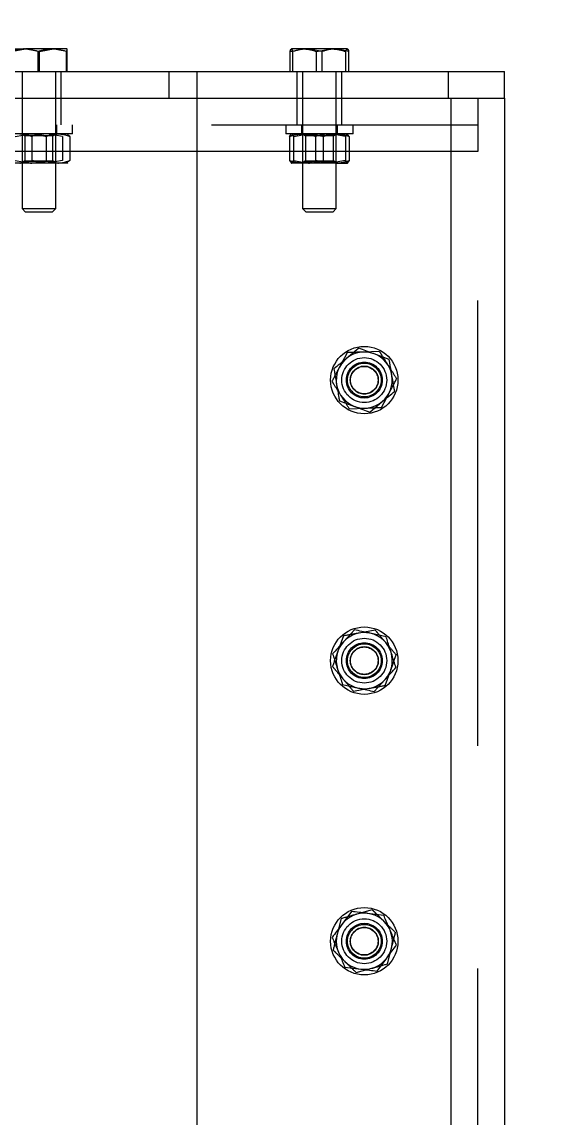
# Model space of a CAD drawing. Header units: metres. Extents: x 0 to 21025, y 0 to 14850.
# Drawn here: x 6459.3 to 6552.1, y 13104.9 to 13300.3 of the extents above; entities that cross this region are included whole.
import ezdxf

# ---------------------------------------------------------------- set-up
doc = ezdxf.new("R2010")
doc.units = ezdxf.units.M
doc.header["$LTSCALE"] = 25
doc.linetypes.add('HIDDEN2', pattern=[4.7625, 3.175, -1.5875])
doc.linetypes.add('PHANTOM', pattern=[63.5, 31.75, -6.35, 6.35, -6.35, 6.35, -6.35])
for name, color, linetype in [('SL4', 4, 'Continuous'), ('SRE', 2, 'PHANTOM'), ('ST1', 7, 'HIDDEN2')]:
    doc.layers.add(name, color=color, linetype=linetype)

msp = doc.modelspace()

# ---------------------------------------------------------------- linework, layer by layer
at = {"layer": 'SL4'}
for p, q in [((6457.278, 13295.444), (6459.868, 13295.444)), ((6457.338, 13294.997), (6459.868, 13295.444)), ((6464.867, 13295.444), (6459.868, 13295.444)), ((6462.398, 13294.997), (6464.867, 13295.444)), ((6462.398, 13291.444), (6462.398, 13294.997)), ((6467.276, 13295.444), (6464.867, 13295.444)), ((6467.278, 13295.443), (6467.277, 13295.444)), ((6467.336, 13291.444), (6467.336, 13294.997)), ((6507.05, 13294.997), (6509.419, 13295.444)), ((6507.05, 13291.444), (6507.05, 13294.997)), ((6507.277, 13295.444), (6507.259, 13295.433)), ((6514.401, 13295.444), (6509.419, 13295.444)), ((6511.787, 13294.997), (6514.401, 13295.444)), ((6511.787, 13291.444), (6511.787, 13294.997)), ((6517.259, 13295.444), (6514.401, 13295.444)), ((6517.014, 13291.444), (6517.014, 13294.997)), ((6517.295, 13295.433), (6517.277, 13295.444)), ((6517.503, 13291.444), (6517.503, 13294.997)), ((6330.277, 13291.444), (6485.517, 13291.444)), ((6485.517, 13286.681), (6485.517, 13291.444)), ((6485.517, 13291.444), (6490.517, 13291.444)), ((6490.517, 13286.681), (6490.517, 13291.444)), ((6490.517, 13291.444), (6535.277, 13291.444)), ((6535.277, 13286.681), (6535.277, 13291.444)), ((6535.277, 13291.444), (6545.277, 13291.444)), ((6545.277, 13286.681), (6545.277, 13291.444)), ((5540.514, 13286.681), (6485.517, 13286.681)), ((6330.277, 13286.681), (6485.517, 13286.681)), ((6485.517, 13286.681), (6490.514, 13286.681)), ((6490.514, 13042.681), (6490.514, 13286.681)), ((6490.514, 13286.681), (6535.752, 13286.681)), ((6535.752, 13042.681), (6535.752, 13286.681)), ((6535.752, 13286.681), (6545.277, 13286.681)), ((6545.277, 13286.681), (6545.277, 13042.681)), ((6490.514, 13277.156), (5540.514, 13277.156)), ((6519.304, 13242.132), (6517.083, 13240.288)), ((6524.719, 13240.129), (6522.011, 13241.131)), ((6515.835, 13232.753), (6518.542, 13231.752)), ((6521.25, 13230.75), (6523.471, 13232.594)), ((6518.515, 13191.939), (6516.575, 13189.802)), ((6524.158, 13190.716), (6521.336, 13191.328)), ((6522.038, 13180.943), (6523.979, 13183.08)), ((6516.396, 13182.167), (6519.217, 13181.555)), ((6518.009, 13141.751), (6516.277, 13139.441)), ((6523.741, 13141.06), (6520.875, 13141.405)), ((6522.545, 13131.132), (6524.277, 13133.441)), ((6516.813, 13131.822), (6519.679, 13131.477))]:
    msp.add_line(p, q, dxfattribs=at)
for centre, start, end in [((6520.277, 13236.441), 69.70215, 129.70215), ((6520.277, 13236.441), 129.70215, 189.70215), ((6520.277, 13236.441), 9.70215, 69.70215), ((6520.277, 13236.441), 189.70215, 249.70215), ((6520.277, 13236.441), 309.70215, 9.70215), ((6520.277, 13236.441), 249.70215, 309.70215), ((6520.277, 13186.441), 77.76344, 137.76344), ((6520.277, 13186.441), 17.76344, 77.76344), ((6520.277, 13186.441), 137.76344, 197.76344), ((6520.277, 13186.441), 317.76344, 17.76344), ((6520.277, 13186.441), 197.76344, 257.76344), ((6520.277, 13186.441), 257.76344, 317.76344), ((6520.277, 13136.441), 83.1301, 143.1301), ((6520.277, 13136.441), 23.1301, 83.1301), ((6520.277, 13136.441), 143.1301, 203.1301), ((6520.277, 13136.441), 323.1301, 23.1301), ((6520.277, 13136.441), 203.1301, 263.1301), ((6520.277, 13136.441), 263.1301, 323.1301)]:
    msp.add_arc(centre, 5, start, end, dxfattribs=at)
for points, knots in [([(6459.868, 13295.444), (6459.928, 13295.443), (6460.782, 13295.437), (6461.619, 13295.209), (6462.398, 13294.997)], [0, 0, 0, 0, 0.0702006, 1, 1, 1, 1]), ([(6464.867, 13295.444), (6464.926, 13295.443), (6465.759, 13295.437), (6466.576, 13295.209), (6467.336, 13294.997)], [0, 0, 0, 0, 0.0702006, 1, 1, 1, 1]), ([(6467.336, 13294.997), (6467.321, 13295.18), (6467.301, 13295.418), (6467.28, 13295.439), (6467.276, 13295.444)], [0, 0, 0, 0, 0.7681507, 1, 1, 1, 1]), ([(6509.419, 13295.444), (6509.475, 13295.443), (6510.275, 13295.437), (6511.058, 13295.209), (6511.787, 13294.997)], [0, 0, 0, 0, 0.0702006, 1, 1, 1, 1]), ([(6514.401, 13295.444), (6514.463, 13295.443), (6515.345, 13295.437), (6516.21, 13295.209), (6517.014, 13294.997)], [0, 0, 0, 0, 0.07020058, 1, 1, 1, 1]), ([(6517.014, 13294.997), (6517.076, 13295.18), (6517.157, 13295.418), (6517.239, 13295.439), (6517.259, 13295.444)], [0, 0, 0, 0, 0.76815073, 1, 1, 1, 1]), ([(6517.259, 13295.444), (6517.324, 13295.387), (6517.407, 13295.316), (6517.487, 13295.053), (6517.503, 13294.997)], [0, 0, 0, 0, 0.78899924, 1, 1, 1, 1]), ([(6522.011, 13241.131), (6521.947, 13241.154), (6521.033, 13241.493), (6520.137, 13241.824), (6519.304, 13242.132)], [0, 0, 0, 0, 0.0702006, 1, 1, 1, 1]), ([(6517.083, 13240.288), (6517.03, 13240.244), (6516.28, 13239.622), (6515.545, 13239.011), (6514.862, 13238.444)], [0, 0, 0, 0, 0.0702006, 1, 1, 1, 1]), ([(6525.205, 13237.284), (6525.167, 13237.507), (6525.002, 13238.47), (6524.842, 13239.408), (6524.719, 13240.129)], [0, 0, 0, 0, 0.2318493, 1, 1, 1, 1]), ([(6514.862, 13238.444), (6514.985, 13237.723), (6515.145, 13236.785), (6515.31, 13235.822), (6515.348, 13235.599)], [0, 0, 0, 0, 0.7681507, 1, 1, 1, 1]), ([(6515.348, 13235.599), (6515.478, 13234.838), (6515.643, 13233.875), (6515.801, 13232.949), (6515.835, 13232.753)], [0, 0, 0, 0, 0.7889992, 1, 1, 1, 1]), ([(6525.692, 13234.438), (6525.658, 13234.634), (6525.5, 13235.56), (6525.335, 13236.524), (6525.205, 13237.284)], [0, 0, 0, 0, 0.2110008, 1, 1, 1, 1]), ([(6523.471, 13232.594), (6523.523, 13232.638), (6524.273, 13233.261), (6525.008, 13233.871), (6525.692, 13234.438)], [0, 0, 0, 0, 0.07020058, 1, 1, 1, 1]), ([(6518.542, 13231.752), (6518.606, 13231.728), (6519.521, 13231.39), (6520.417, 13231.058), (6521.25, 13230.75)], [0, 0, 0, 0, 0.07020058, 1, 1, 1, 1]), ([(6521.336, 13191.328), (6521.27, 13191.342), (6520.317, 13191.549), (6519.383, 13191.751), (6518.515, 13191.939)], [0, 0, 0, 0, 0.0702006, 1, 1, 1, 1]), ([(6525.038, 13187.967), (6524.969, 13188.182), (6524.671, 13189.113), (6524.381, 13190.019), (6524.158, 13190.716)], [0, 0, 0, 0, 0.2318493, 1, 1, 1, 1]), ([(6516.575, 13189.802), (6516.529, 13189.751), (6515.874, 13189.03), (6515.231, 13188.322), (6514.634, 13187.665)], [0, 0, 0, 0, 0.0702006, 1, 1, 1, 1]), ([(6514.634, 13187.665), (6514.857, 13186.968), (6515.148, 13186.062), (6515.446, 13185.131), (6515.515, 13184.916)], [0, 0, 0, 0, 0.7681507, 1, 1, 1, 1]), ([(6525.919, 13185.218), (6525.858, 13185.406), (6525.572, 13186.302), (6525.274, 13187.232), (6525.038, 13187.967)], [0, 0, 0, 0, 0.2110008, 1, 1, 1, 1]), ([(6515.515, 13184.916), (6515.75, 13184.181), (6516.048, 13183.251), (6516.335, 13182.356), (6516.396, 13182.167)], [0, 0, 0, 0, 0.7889992, 1, 1, 1, 1]), ([(6523.979, 13183.08), (6524.025, 13183.131), (6524.68, 13183.853), (6525.322, 13184.56), (6525.919, 13185.218)], [0, 0, 0, 0, 0.07020058, 1, 1, 1, 1]), ([(6519.217, 13181.555), (6519.284, 13181.54), (6520.236, 13181.334), (6521.17, 13181.131), (6522.038, 13180.943)], [0, 0, 0, 0, 0.0702006, 1, 1, 1, 1]), ([(6520.875, 13141.405), (6520.807, 13141.413), (6519.839, 13141.53), (6518.891, 13141.644), (6518.009, 13141.751)], [0, 0, 0, 0, 0.0702006, 1, 1, 1, 1]), ([(6524.875, 13138.405), (6524.786, 13138.614), (6524.402, 13139.512), (6524.028, 13140.387), (6523.741, 13141.06)], [0, 0, 0, 0, 0.2318493, 1, 1, 1, 1]), ([(6516.277, 13139.441), (6516.236, 13139.386), (6515.651, 13138.607), (6515.078, 13137.842), (6514.545, 13137.132)], [0, 0, 0, 0, 0.0702006, 1, 1, 1, 1]), ([(6526.009, 13135.751), (6525.931, 13135.933), (6525.562, 13136.797), (6525.178, 13137.696), (6524.875, 13138.405)], [0, 0, 0, 0, 0.2110008, 1, 1, 1, 1]), ([(6514.545, 13137.132), (6514.832, 13136.459), (6515.206, 13135.584), (6515.59, 13134.685), (6515.679, 13134.477)], [0, 0, 0, 0, 0.7681507, 1, 1, 1, 1]), ([(6515.679, 13134.477), (6515.981, 13133.768), (6516.365, 13132.869), (6516.735, 13132.005), (6516.813, 13131.822)], [0, 0, 0, 0, 0.78899924, 1, 1, 1, 1]), ([(6524.277, 13133.441), (6524.318, 13133.496), (6524.903, 13134.276), (6525.476, 13135.04), (6526.009, 13135.751)], [0, 0, 0, 0, 0.0702006, 1, 1, 1, 1]), ([(6519.679, 13131.477), (6519.747, 13131.469), (6520.714, 13131.352), (6521.663, 13131.238), (6522.545, 13131.132)], [0, 0, 0, 0, 0.0702006, 1, 1, 1, 1])]:
    msp.add_open_spline(points, degree=3, knots=knots, dxfattribs=at)
at = {"layer": 'SRE'}
msp.add_circle((6490.514, 13209.502), 200.805, dxfattribs=at)
at = {"layer": 'ST1'}
for p, q in [((6462.155, 13294.997), (6459.686, 13295.444)), ((6462.155, 13291.444), (6462.155, 13294.997)), ((6467.215, 13294.997), (6464.685, 13295.444)), ((6467.215, 13291.444), (6467.215, 13294.997)), ((6509.419, 13295.444), (6507.282, 13295.444)), ((6507.539, 13291.444), (6507.539, 13294.997)), ((6512.766, 13294.997), (6510.153, 13295.444)), ((6512.766, 13291.444), (6512.766, 13294.997)), ((6517.503, 13294.997), (6515.135, 13295.444)), ((6517.259, 13295.444), (6517.201, 13295.417)), ((6517.277, 13295.444), (6517.259, 13295.444)), ((6459.277, 13291.444), (6459.277, 13266.998)), ((6465.277, 13266.998), (6465.277, 13291.444)), ((6466.277, 13286.681), (6466.277, 13291.444)), ((6485.517, 13286.681), (6485.517, 13291.444)), ((6508.277, 13291.444), (6508.277, 13286.681)), ((6509.277, 13291.444), (6509.277, 13266.998)), ((6515.277, 13266.998), (6515.277, 13291.444)), ((6516.277, 13286.681), (6516.277, 13291.444)), ((6535.277, 13286.681), (6535.277, 13291.444)), ((6466.277, 13281.919), (6466.277, 13286.681)), ((6508.277, 13286.681), (6508.277, 13281.919)), ((6516.277, 13281.919), (6516.277, 13286.681)), ((6535.752, 13042.681), (6535.752, 13286.681)), ((6540.514, 13286.681), (6540.514, 13283.618)), ((6540.514, 13283.618), (6540.514, 13277.156)), ((5540.514, 13281.919), (6540.514, 13281.919)), ((6465.477, 13280.319), (6465.477, 13281.919)), ((6468.277, 13280.319), (6468.277, 13281.919)), ((6506.277, 13281.919), (6506.277, 13280.319)), ((6509.077, 13281.919), (6509.077, 13280.319)), ((6515.477, 13280.319), (6515.477, 13281.919)), ((6518.277, 13280.319), (6518.277, 13281.919)), ((6464.361, 13280.319), (6456.277, 13280.319)), ((6458.044, 13279.872), (6460.802, 13280.319)), ((6459.277, 13280.319), (6459.277, 13280.293)), ((6459.277, 13280.319), (6459.777, 13279.969)), ((6465.277, 13280.293), (6459.277, 13280.293)), ((6459.277, 13280.293), (6459.777, 13279.943)), ((6460.576, 13279.969), (6459.777, 13279.969)), ((6459.777, 13279.969), (6459.777, 13279.943)), ((6463.977, 13279.943), (6459.777, 13279.943)), ((6459.777, 13279.943), (6459.777, 13275.469)), ((6464.777, 13279.969), (6460.576, 13279.969)), ((6460.993, 13279.872), (6460.993, 13275.565)), ((6463.561, 13279.872), (6463.561, 13275.565)), ((6466.51, 13279.872), (6463.751, 13280.319)), ((6464.777, 13279.943), (6463.977, 13279.943)), ((6468.277, 13280.319), (6464.361, 13280.319)), ((6464.777, 13279.969), (6465.277, 13280.319)), ((6464.777, 13279.943), (6465.277, 13280.293)), ((6464.777, 13279.943), (6464.777, 13279.969)), ((6464.777, 13275.469), (6464.777, 13279.943)), ((6465.277, 13280.293), (6465.277, 13280.319)), ((6466.51, 13279.872), (6466.51, 13275.565)), ((6467.449, 13280.219), (6467.277, 13280.319)), ((6467.793, 13279.872), (6467.405, 13280.143)), ((6467.793, 13279.872), (6467.793, 13275.565)), ((6513.755, 13280.319), (6506.277, 13280.319)), ((6506.971, 13279.872), (6507.312, 13280.319)), ((6506.971, 13279.872), (6506.971, 13275.565)), ((6507.653, 13279.872), (6510.306, 13280.319)), ((6507.653, 13279.872), (6507.653, 13275.565)), ((6509.277, 13280.319), (6509.277, 13280.293)), ((6509.277, 13280.319), (6509.777, 13279.969)), ((6515.277, 13280.293), (6509.277, 13280.293)), ((6509.277, 13280.293), (6509.777, 13279.943)), ((6510.78, 13279.969), (6509.777, 13279.969)), ((6509.777, 13279.969), (6509.777, 13279.943)), ((6513.774, 13279.943), (6509.777, 13279.943)), ((6509.777, 13279.943), (6509.777, 13275.469)), ((6514.777, 13279.969), (6510.78, 13279.969)), ((6511.595, 13279.872), (6511.595, 13275.565)), ((6512.959, 13279.872), (6512.959, 13275.565)), ((6518.277, 13280.319), (6513.755, 13280.319)), ((6514.777, 13279.943), (6513.774, 13279.943)), ((6516.901, 13279.872), (6514.248, 13280.319)), ((6514.777, 13279.969), (6515.277, 13280.319)), ((6514.777, 13279.943), (6515.277, 13280.293)), ((6514.777, 13279.943), (6514.777, 13279.969)), ((6514.777, 13275.469), (6514.777, 13279.943)), ((6516.901, 13279.872), (6516.901, 13275.565)), ((6517.583, 13279.872), (6517.242, 13280.319)), ((6517.583, 13279.872), (6517.583, 13275.565)), ((6540.514, 13277.156), (5540.514, 13277.156)), ((6540.514, 13277.156), (6490.514, 13277.156)), ((6540.514, 13052.206), (6540.514, 13277.156)), ((6460.802, 13275.119), (6457.402, 13275.119)), ((6458.044, 13275.565), (6460.802, 13275.119)), ((6459.777, 13275.494), (6459.277, 13275.144)), ((6459.777, 13275.469), (6459.277, 13275.119)), ((6459.277, 13275.144), (6460.236, 13275.144)), ((6459.777, 13275.494), (6464.777, 13275.494)), ((6459.777, 13275.469), (6464.777, 13275.469)), ((6460.236, 13275.144), (6465.277, 13275.144)), ((6465.677, 13275.119), (6460.802, 13275.119)), ((6466.51, 13275.565), (6463.751, 13275.119)), ((6465.277, 13275.144), (6464.777, 13275.494)), ((6465.277, 13275.119), (6464.777, 13275.469)), ((6467.277, 13275.119), (6465.677, 13275.119)), ((6467.793, 13275.565), (6467.151, 13275.119)), ((6467.277, 13275.119), (6467.449, 13275.218)), ((6506.971, 13275.565), (6507.312, 13275.119)), ((6510.306, 13275.119), (6507.312, 13275.119)), ((6507.653, 13275.565), (6510.306, 13275.119)), ((6509.777, 13275.494), (6509.277, 13275.144)), ((6509.777, 13275.469), (6509.277, 13275.119)), ((6510.48, 13275.144), (6509.277, 13275.144)), ((6509.777, 13275.494), (6514.777, 13275.494)), ((6509.777, 13275.469), (6514.777, 13275.469)), ((6515.271, 13275.119), (6510.306, 13275.119)), ((6510.48, 13275.144), (6515.277, 13275.144)), ((6516.901, 13275.565), (6514.248, 13275.119)), ((6515.277, 13275.144), (6514.777, 13275.494)), ((6515.277, 13275.119), (6514.777, 13275.469)), ((6515.271, 13275.119), (6517.276, 13275.119)), ((6517.583, 13275.565), (6517.242, 13275.119)), ((6459.277, 13266.998), (6465.277, 13266.998)), ((6459.277, 13266.998), (6459.831, 13266.444)), ((6464.722, 13266.444), (6465.277, 13266.998)), ((6509.277, 13266.998), (6515.277, 13266.998)), ((6509.277, 13266.998), (6509.831, 13266.444)), ((6514.722, 13266.444), (6515.277, 13266.998)), ((6459.831, 13266.444), (6464.722, 13266.444)), ((6509.831, 13266.444), (6514.722, 13266.444)), ((6522.967, 13241.549), (6520.083, 13241.437)), ((6517.198, 13241.325), (6515.853, 13238.771)), ((6523.355, 13231.557), (6524.701, 13234.111)), ((6517.586, 13231.333), (6520.471, 13231.445)), ((6516.543, 13190.845), (6515.57, 13188.128)), ((6522.224, 13191.876), (6519.384, 13191.361)), ((6524.01, 13182.037), (6524.984, 13184.755)), ((6518.329, 13181.006), (6521.169, 13181.522)), ((6521.707, 13142.035), (6518.928, 13141.256)), ((6516.148, 13140.477), (6515.433, 13137.68)), ((6524.405, 13132.405), (6525.121, 13135.202)), ((6518.846, 13130.848), (6521.626, 13131.627))]:
    msp.add_line(p, q, dxfattribs=at)
for centre, radius in [((6520.277, 13236.441), 6), ((6520.277, 13236.441), 4), ((6520.277, 13236.441), 3.2), ((6520.277, 13236.441), 3), ((6520.277, 13236.441), 2.5), ((6520.277, 13236.441), 2.445), ((6520.277, 13186.441), 6), ((6520.277, 13186.441), 4), ((6520.277, 13186.441), 3.2), ((6520.277, 13186.441), 3), ((6520.277, 13186.441), 2.5), ((6520.277, 13186.441), 2.445), ((6520.277, 13136.441), 6), ((6520.277, 13136.441), 4), ((6520.277, 13136.441), 3.2), ((6520.277, 13136.441), 3), ((6520.277, 13136.441), 2.5), ((6520.277, 13136.441), 2.445)]:
    msp.add_circle(centre, radius, dxfattribs=at)
for points, knots in [([(6459.686, 13295.444), (6459.628, 13295.443), (6458.794, 13295.437), (6457.977, 13295.209), (6457.217, 13294.997)], [0, 0, 0, 0, 0.0702006, 1, 1, 1, 1]), ([(6464.685, 13295.444), (6464.625, 13295.443), (6463.771, 13295.437), (6462.934, 13295.209), (6462.155, 13294.997)], [0, 0, 0, 0, 0.0702006, 1, 1, 1, 1]), ([(6467.276, 13295.444), (6467.259, 13295.387), (6467.239, 13295.316), (6467.219, 13295.053), (6467.215, 13294.997)], [0, 0, 0, 0, 0.7889992, 1, 1, 1, 1]), ([(6507.295, 13295.444), (6507.275, 13295.439), (6507.193, 13295.418), (6507.112, 13295.18), (6507.05, 13294.997)], [0, 0, 0, 0, 0.2318493, 1, 1, 1, 1]), ([(6507.05, 13294.997), (6507.112, 13295.187), (6507.181, 13295.398), (6507.252, 13295.425), (6507.259, 13295.427)], [0, 0, 0, 0, 0.8981059, 1, 1, 1, 1]), ([(6507.539, 13294.997), (6507.523, 13295.053), (6507.443, 13295.316), (6507.36, 13295.387), (6507.295, 13295.444)], [0, 0, 0, 0, 0.2110008, 1, 1, 1, 1]), ([(6510.153, 13295.444), (6510.091, 13295.443), (6509.208, 13295.437), (6508.343, 13295.209), (6507.539, 13294.997)], [0, 0, 0, 0, 0.0702006, 1, 1, 1, 1]), ([(6515.135, 13295.444), (6515.079, 13295.443), (6514.279, 13295.437), (6513.495, 13295.209), (6512.766, 13294.997)], [0, 0, 0, 0, 0.0702006, 1, 1, 1, 1]), ([(6458.876, 13280.319), (6459.069, 13280.312), (6459.785, 13280.287), (6460.483, 13280.048), (6460.993, 13279.872)], [0, 0, 0, 0, 0.2686336, 1, 1, 1, 1]), ([(6460.802, 13280.319), (6460.868, 13280.318), (6461.799, 13280.312), (6462.712, 13280.084), (6463.561, 13279.872)], [0, 0, 0, 0, 0.0702006, 1, 1, 1, 1]), ([(6463.751, 13280.319), (6463.686, 13280.318), (6462.754, 13280.312), (6461.841, 13280.084), (6460.993, 13279.872)], [0, 0, 0, 0, 0.0702006, 1, 1, 1, 1]), ([(6463.561, 13279.872), (6463.738, 13279.94), (6464.428, 13280.201), (6465.145, 13280.269), (6465.677, 13280.319)], [0, 0, 0, 0, 0.2575513, 1, 1, 1, 1]), ([(6465.677, 13280.319), (6465.869, 13280.312), (6466.586, 13280.287), (6467.283, 13280.048), (6467.793, 13279.872)], [0, 0, 0, 0, 0.2686336, 1, 1, 1, 1]), ([(6506.971, 13279.872), (6507.165, 13279.94), (6507.918, 13280.201), (6508.701, 13280.269), (6509.283, 13280.319)], [0, 0, 0, 0, 0.25755135, 1, 1, 1, 1]), ([(6507.312, 13280.319), (6507.32, 13280.318), (6507.435, 13280.312), (6507.548, 13280.084), (6507.653, 13279.872)], [0, 0, 0, 0, 0.0702006, 1, 1, 1, 1]), ([(6509.283, 13280.319), (6509.493, 13280.312), (6510.276, 13280.287), (6511.037, 13280.048), (6511.595, 13279.872)], [0, 0, 0, 0, 0.26863361, 1, 1, 1, 1]), ([(6510.306, 13280.319), (6510.368, 13280.318), (6511.264, 13280.312), (6512.142, 13280.084), (6512.959, 13279.872)], [0, 0, 0, 0, 0.0702006, 1, 1, 1, 1]), ([(6514.248, 13280.319), (6514.185, 13280.318), (6513.289, 13280.312), (6512.411, 13280.084), (6511.595, 13279.872)], [0, 0, 0, 0, 0.0702006, 1, 1, 1, 1]), ([(6512.959, 13279.872), (6513.153, 13279.94), (6513.906, 13280.201), (6514.689, 13280.269), (6515.271, 13280.319)], [0, 0, 0, 0, 0.25755135, 1, 1, 1, 1]), ([(6515.271, 13280.319), (6515.481, 13280.312), (6516.263, 13280.287), (6517.025, 13280.048), (6517.583, 13279.872)], [0, 0, 0, 0, 0.26863361, 1, 1, 1, 1]), ([(6517.242, 13280.319), (6517.234, 13280.318), (6517.118, 13280.312), (6517.006, 13280.084), (6516.901, 13279.872)], [0, 0, 0, 0, 0.0702006, 1, 1, 1, 1]), ([(6458.876, 13275.119), (6459.069, 13275.125), (6459.785, 13275.15), (6460.483, 13275.39), (6460.993, 13275.565)], [0, 0, 0, 0, 0.2686336, 1, 1, 1, 1]), ([(6460.802, 13275.119), (6460.868, 13275.119), (6461.799, 13275.125), (6462.712, 13275.353), (6463.561, 13275.565)], [0, 0, 0, 0, 0.0702006, 1, 1, 1, 1]), ([(6463.751, 13275.119), (6463.686, 13275.119), (6462.754, 13275.125), (6461.841, 13275.353), (6460.993, 13275.565)], [0, 0, 0, 0, 0.0702006, 1, 1, 1, 1]), ([(6463.561, 13275.565), (6463.738, 13275.498), (6464.428, 13275.236), (6465.145, 13275.169), (6465.677, 13275.119)], [0, 0, 0, 0, 0.2575513, 1, 1, 1, 1]), ([(6465.677, 13275.119), (6465.869, 13275.125), (6466.586, 13275.15), (6467.283, 13275.39), (6467.793, 13275.565)], [0, 0, 0, 0, 0.2686336, 1, 1, 1, 1]), ([(6506.971, 13275.565), (6507.165, 13275.498), (6507.918, 13275.236), (6508.701, 13275.169), (6509.283, 13275.119)], [0, 0, 0, 0, 0.25755135, 1, 1, 1, 1]), ([(6507.312, 13275.119), (6507.32, 13275.119), (6507.435, 13275.125), (6507.548, 13275.353), (6507.653, 13275.565)], [0, 0, 0, 0, 0.0702006, 1, 1, 1, 1]), ([(6509.283, 13275.119), (6509.493, 13275.125), (6510.276, 13275.15), (6511.037, 13275.39), (6511.595, 13275.565)], [0, 0, 0, 0, 0.26863361, 1, 1, 1, 1]), ([(6510.306, 13275.119), (6510.368, 13275.119), (6511.264, 13275.125), (6512.142, 13275.353), (6512.959, 13275.565)], [0, 0, 0, 0, 0.0702006, 1, 1, 1, 1]), ([(6514.248, 13275.119), (6514.185, 13275.119), (6513.289, 13275.125), (6512.411, 13275.353), (6511.595, 13275.565)], [0, 0, 0, 0, 0.0702006, 1, 1, 1, 1]), ([(6512.959, 13275.565), (6513.153, 13275.498), (6513.906, 13275.236), (6514.689, 13275.169), (6515.271, 13275.119)], [0, 0, 0, 0, 0.2575513, 1, 1, 1, 1]), ([(6515.271, 13275.119), (6515.481, 13275.125), (6516.263, 13275.15), (6517.025, 13275.39), (6517.583, 13275.565)], [0, 0, 0, 0, 0.2686336, 1, 1, 1, 1]), ([(6517.242, 13275.119), (6517.234, 13275.119), (6517.118, 13275.125), (6517.006, 13275.353), (6516.901, 13275.565)], [0, 0, 0, 0, 0.0702006, 1, 1, 1, 1]), ([(6520.083, 13241.437), (6520.014, 13241.435), (6519.04, 13241.397), (6518.086, 13241.36), (6517.198, 13241.325)], [0, 0, 0, 0, 0.0702006, 1, 1, 1, 1]), ([(6522.967, 13241.549), (6523.096, 13241.344), (6523.598, 13240.548), (6524.119, 13239.721), (6524.506, 13239.107)], [0, 0, 0, 0, 0.2575513, 1, 1, 1, 1]), ([(6515.853, 13238.771), (6515.821, 13238.711), (6515.367, 13237.848), (6514.921, 13237.003), (6514.508, 13236.217)], [0, 0, 0, 0, 0.07020058, 1, 1, 1, 1]), ([(6524.506, 13239.107), (6524.646, 13238.885), (6525.167, 13238.059), (6525.675, 13237.254), (6526.046, 13236.665)], [0, 0, 0, 0, 0.2686336, 1, 1, 1, 1]), ([(6514.508, 13236.217), (6514.637, 13236.012), (6515.138, 13235.216), (6515.66, 13234.389), (6516.047, 13233.775)], [0, 0, 0, 0, 0.2575513, 1, 1, 1, 1]), ([(6524.701, 13234.111), (6524.732, 13234.172), (6525.187, 13235.034), (6525.632, 13235.879), (6526.046, 13236.665)], [0, 0, 0, 0, 0.0702006, 1, 1, 1, 1]), ([(6516.047, 13233.775), (6516.187, 13233.553), (6516.708, 13232.726), (6517.215, 13231.922), (6517.586, 13231.333)], [0, 0, 0, 0, 0.26863361, 1, 1, 1, 1]), ([(6520.471, 13231.445), (6520.539, 13231.448), (6521.513, 13231.485), (6522.468, 13231.523), (6523.355, 13231.557)], [0, 0, 0, 0, 0.0702006, 1, 1, 1, 1]), ([(6519.384, 13191.361), (6519.317, 13191.349), (6518.357, 13191.175), (6517.417, 13191.004), (6516.543, 13190.845)], [0, 0, 0, 0, 0.0702006, 1, 1, 1, 1]), ([(6522.224, 13191.876), (6522.381, 13191.691), (6522.989, 13190.974), (6523.621, 13190.228), (6524.091, 13189.674)], [0, 0, 0, 0, 0.25755135, 1, 1, 1, 1]), ([(6524.091, 13189.674), (6524.261, 13189.474), (6524.892, 13188.729), (6525.507, 13188.003), (6525.957, 13187.472)], [0, 0, 0, 0, 0.2686336, 1, 1, 1, 1]), ([(6515.57, 13188.128), (6515.547, 13188.063), (6515.218, 13187.146), (6514.896, 13186.246), (6514.596, 13185.41)], [0, 0, 0, 0, 0.0702006, 1, 1, 1, 1]), ([(6524.984, 13184.755), (6525.007, 13184.819), (6525.336, 13185.737), (6525.658, 13186.636), (6525.957, 13187.472)], [0, 0, 0, 0, 0.0702006, 1, 1, 1, 1]), ([(6514.596, 13185.41), (6514.753, 13185.225), (6515.361, 13184.508), (6515.993, 13183.762), (6516.463, 13183.208)], [0, 0, 0, 0, 0.25755135, 1, 1, 1, 1]), ([(6516.463, 13183.208), (6516.632, 13183.008), (6517.264, 13182.263), (6517.879, 13181.537), (6518.329, 13181.006)], [0, 0, 0, 0, 0.2686336, 1, 1, 1, 1]), ([(6521.169, 13181.522), (6521.237, 13181.534), (6522.196, 13181.708), (6523.136, 13181.878), (6524.01, 13182.037)], [0, 0, 0, 0, 0.0702006, 1, 1, 1, 1]), ([(6521.707, 13142.035), (6521.881, 13141.865), (6522.554, 13141.207), (6523.253, 13140.524), (6523.772, 13140.017)], [0, 0, 0, 0, 0.2575513, 1, 1, 1, 1]), ([(6518.928, 13141.256), (6518.862, 13141.237), (6517.923, 13140.974), (6517.003, 13140.717), (6516.148, 13140.477)], [0, 0, 0, 0, 0.0702006, 1, 1, 1, 1]), ([(6523.772, 13140.017), (6523.959, 13139.833), (6524.658, 13139.15), (6525.338, 13138.485), (6525.836, 13137.999)], [0, 0, 0, 0, 0.26863361, 1, 1, 1, 1]), ([(6525.121, 13135.202), (6525.138, 13135.269), (6525.379, 13136.213), (6525.616, 13137.138), (6525.836, 13137.999)], [0, 0, 0, 0, 0.0702006, 1, 1, 1, 1]), ([(6515.433, 13137.68), (6515.416, 13137.614), (6515.174, 13136.669), (6514.937, 13135.744), (6514.717, 13134.883)], [0, 0, 0, 0, 0.0702006, 1, 1, 1, 1]), ([(6514.717, 13134.883), (6514.891, 13134.714), (6515.563, 13134.056), (6516.263, 13133.373), (6516.782, 13132.866)], [0, 0, 0, 0, 0.2575513, 1, 1, 1, 1]), ([(6516.782, 13132.866), (6516.969, 13132.682), (6517.668, 13131.999), (6518.348, 13131.334), (6518.846, 13130.848)], [0, 0, 0, 0, 0.2686336, 1, 1, 1, 1]), ([(6521.626, 13131.627), (6521.692, 13131.645), (6522.63, 13131.908), (6523.55, 13132.166), (6524.405, 13132.405)], [0, 0, 0, 0, 0.07020058, 1, 1, 1, 1])]:
    msp.add_open_spline(points, degree=3, knots=knots, dxfattribs=at)

doc.saveas('drawing.dxf')
